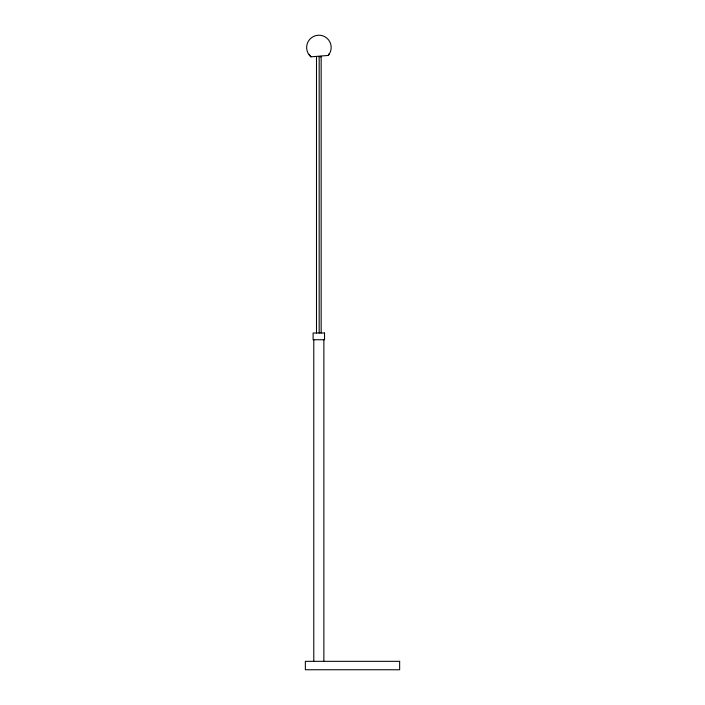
<?xml version="1.0" encoding="UTF-8"?>
<svg xmlns="http://www.w3.org/2000/svg" width="705" height="705" viewBox="0 0 705 705"><rect width="100%" height="100%" fill="white"/><g stroke="black" fill="none" stroke-linecap="round" stroke-linejoin="round"><path stroke-width="1.06" d="M309.301 54.329A10.831 10.831 0 0 0 310.949 56.832L328.257 55.448A10.831 10.831 0 0 0 329.164 53.677M318.651 57.034L320.687 56.876M323.868 339.739L323.868 661.334M321.154 56.25L321.154 333.007M319.171 58.03L319.171 333.007M316.501 56.488L316.501 333.007M313.787 339.739L313.787 661.334M310.949 56.832A12.276 12.276 0 0 1 309.574 39.524A12.276 12.276 0 0 1 326.882 38.149A12.276 12.276 0 0 1 328.257 55.448M324.538 333.007L313.108 333.007L313.108 339.739L324.538 339.739L324.538 333.007M399.647 661.334L305.353 661.334L305.353 669.75L399.647 669.75L399.647 661.334"/></g></svg>
